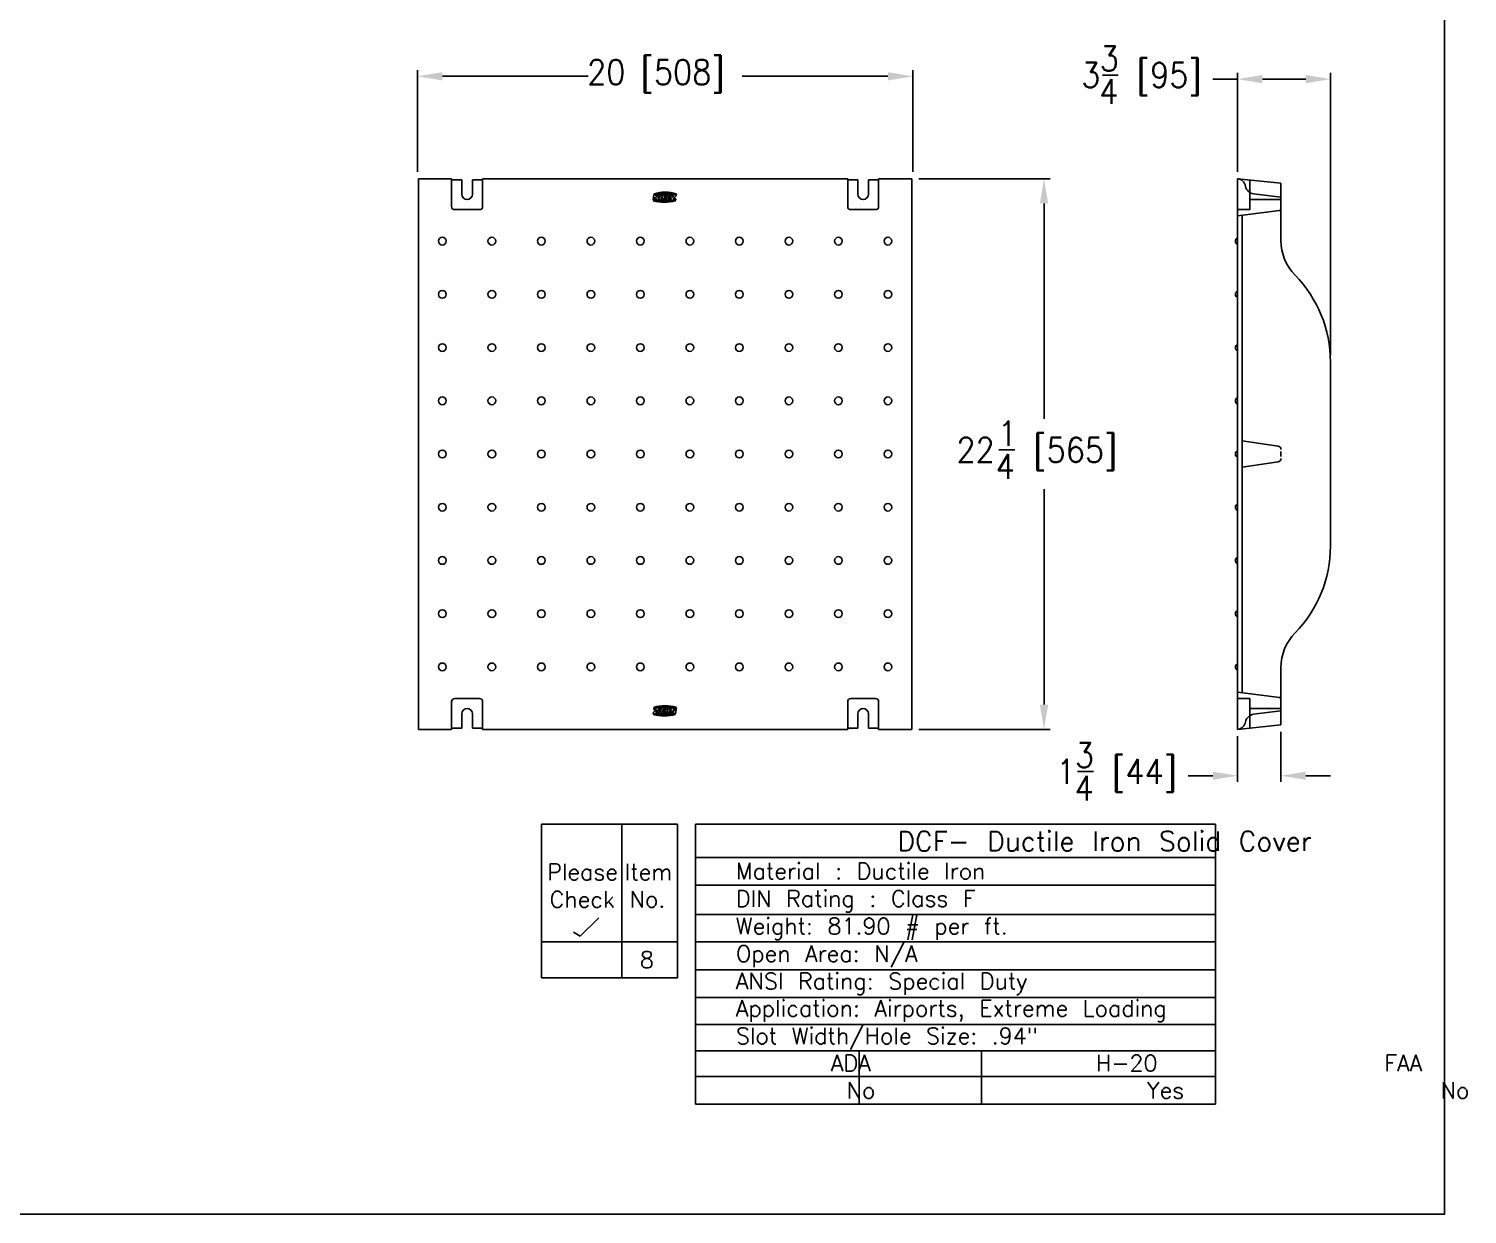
# Model space of a CAD drawing. Extents: x 196 to 587, y -81 to 16.
# Drawn here: x 393.9 to 452, y -81 to -33.1 of the extents above; entities that cross this region are included whole.
import ezdxf

# ---------------------------------------------------------------- set-up
doc = ezdxf.new("R2010")
doc.units = 0
doc.header["$LTSCALE"] = 4
doc.header["$MEASUREMENT"] = 0
doc.layers.get('0').update_dxf_attribs({"linetype": 'CONTINUOUS'})
doc.layers.get('DEFPOINTS').update_dxf_attribs({"linetype": 'CONTINUOUS'})
doc.layers.add('DIM', color=2, linetype='CONTINUOUS')
doc.styles.add('FT_FONT', font='ROMANS.SHX', dxfattribs={"width": 0.9})
doc.styles.get("Standard").update_dxf_attribs({"font": 'txt.shx', "height": 1})
doc.dimstyles.get("Standard").update_dxf_attribs({"dimtxt": 0.384208, "dimasz": 0.1875, "dimexe": 0.612, "dimexo": 0.2125, "dimgap": 0.09, "dimtad": 0, "dimtih": 1, "dimtoh": 1, "dimdec": 4, "dimzin": 0, "dimdsep": 46, "dimtxsty": 'FT_FONT', "dimcen": 0.306, "dimadec": 0, "dimazin": 0, "dimtfac": 1, "dimtdec": 4, "dimtofl": 0, "dimtmove": 0, "dimatfit": 3, "dimfxl": 0, "dimtolj": 1, "dimtzin": 0, "dimarcsym": 0})

# ---------------------------------------------------------------- blocks, each defined once
blk = doc.blocks.new('*U85')
at = {"color": 250, "style": 'FT_FONT', "width": 0.9}
blk.add_text('20 [508]', height=1, dxfattribs=at).set_placement((416.495, -35.37))
blk = doc.blocks.new('*D21')
at = {"color": 250}
for p, q in [((409.645, -38.897), (409.645, -34.786)), ((429.645, -38.897), (429.645, -34.786)), ((410.645, -35.036), (416.534, -35.036)), ((428.645, -35.036), (422.757, -35.036))]:
    blk.add_line(p, q, dxfattribs=at)
for points in [[(410.645, -34.87), (410.645, -35.203), (409.645, -35.036)], [(428.645, -34.87), (428.645, -35.203), (429.645, -35.036)]]:
    blk.add_solid(points, dxfattribs=at)
at = {"layer": 'DEFPOINTS', "color": 0}
for p in [(429.645, -35.036), (409.645, -39.172), (429.645, -39.172)]:
    blk.add_point(p, dxfattribs=at)
at = {"layer": 'DIM'}
blk.add_blockref('*U85', (0, 0), dxfattribs=at)
blk = doc.blocks.new('*U86')
at = {"layer": 'DIM', "color": 250}
blk.add_line((437.31, -34.984), (437.953, -34.984), dxfattribs=at)
at = {"layer": 'DIM', "color": 250, "style": 'FT_FONT', "width": 0.9}
for s, p in [('3', (437.203, -34.817)), ('3', (436.453, -35.484)), (' [95]', (438.082, -35.484)), ('4', (437.182, -36.151))]:
    blk.add_text(s, height=1, dxfattribs=at).set_placement(p)
blk = doc.blocks.new('*D22')
at = {"layer": 'DEFPOINTS', "color": 0}
for p in [(442.772, -35.151), (442.772, -39.172), (446.522, -46.571)]:
    blk.add_point(p, dxfattribs=at)
at = {"layer": 'DIM', "color": 250}
for p, q in [((442.772, -35.151), (441.772, -35.151)), ((442.772, -38.897), (442.772, -34.901)), ((445.522, -35.151), (443.772, -35.151)), ((446.522, -46.296), (446.522, -34.901))]:
    blk.add_line(p, q, dxfattribs=at)
for points in [[(443.772, -34.984), (443.772, -35.317), (442.772, -35.151)], [(445.522, -34.984), (445.522, -35.317), (446.522, -35.151)]]:
    blk.add_solid(points, dxfattribs=at)
at = {"layer": 'DIM'}
blk.add_blockref('*U86', (0, 0), dxfattribs=at)
blk = doc.blocks.new('*U87')
at = {"layer": 'DIM', "color": 250}
blk.add_line((433.131, -50.13), (433.774, -50.13), dxfattribs=at)
at = {"layer": 'DIM', "color": 250, "style": 'FT_FONT', "width": 0.9}
for s, p in [('1', (433.088, -49.963)), ('22', (431.416, -50.63)), (' [565]', (433.902, -50.63)), ('4', (433.002, -51.297))]:
    blk.add_text(s, height=1, dxfattribs=at).set_placement(p)
blk = doc.blocks.new('*D23')
at = {"layer": 'DEFPOINTS', "color": 0}
for p in [(429.614, -39.172), (429.614, -61.422), (434.952, -61.422)]:
    blk.add_point(p, dxfattribs=at)
at = {"layer": 'DIM', "color": 250}
for p, q in [((429.889, -39.172), (435.202, -39.172)), ((434.952, -40.172), (434.952, -48.873)), ((434.952, -60.422), (434.952, -51.72)), ((429.889, -61.422), (435.202, -61.422))]:
    blk.add_line(p, q, dxfattribs=at)
for points in [[(434.785, -40.172), (435.119, -40.172), (434.952, -39.172)], [(434.785, -60.422), (435.119, -60.422), (434.952, -61.422)]]:
    blk.add_solid(points, dxfattribs=at)
at = {"layer": 'DIM'}
blk.add_blockref('*U87', (0, 0), dxfattribs=at)
blk = doc.blocks.new('*U88')
at = {"color": 250}
for s, height, p in [('           DCF- Ductile Iron Solid Cover', 0.792, (420.586, -66.332)), ('   Material : Ductile Iron', 0.65997, (420.586, -67.476)), ('   DIN Rating : Class F', 0.65997, (420.586, -68.587)), ('   Weight: 81.90 # per ft.', 0.65997, (420.586, -69.698)), ('   Open Area: N/A', 0.65997, (420.586, -70.81)), ('   ANSI Rating: Special Duty', 0.65997, (420.586, -71.921)), ('   Application: Airports, Extreme Loading', 0.65997, (420.586, -73.021)), ('   Slot Width/Hole Size: .94"', 0.65997, (420.586, -74.132)), ('         ADA              H-20              FAA', 0.65997, (420.586, -75.235)), ('          No                 Yes                No', 0.65997, (420.586, -76.335))]:
    blk.add_text(s, height=height, dxfattribs=at).set_placement(p)
blk = doc.blocks.new('*U89')
at = {"color": 250}
for s, p in [('Please', (414.881, -67.512)), ('Check', (414.98, -68.623))]:
    blk.add_text(s, height=0.66, dxfattribs=at).set_placement(p)
blk = doc.blocks.new('*U90')
at = {"color": 250}
for s, p in [('Item', (418.013, -67.512)), ('No.', (418.21, -68.612))]:
    blk.add_text(s, height=0.66, dxfattribs=at).set_placement(p)
blk = doc.blocks.new('*U91')
at = {"color": 250}
blk.add_text('8', height=0.66, dxfattribs=at).set_placement((418.623, -71.054))
blk = doc.blocks.new('*U114')
at = {"layer": 'DIM', "color": 250}
blk.add_line((436.31, -63.127), (436.953, -63.127), dxfattribs=at)
at = {"layer": 'DIM', "color": 250, "style": 'FT_FONT', "width": 0.9}
for s, p in [('3', (436.203, -62.96)), ('1', (435.453, -63.627)), (' [44]', (437.082, -63.627)), ('4', (436.182, -64.293))]:
    blk.add_text(s, height=1, dxfattribs=at).set_placement(p)
blk = doc.blocks.new('*D34')
at = {"layer": 'DEFPOINTS', "color": 0}
for p in [(442.772, -61.422), (444.522, -61.238), (442.772, -63.293)]:
    blk.add_point(p, dxfattribs=at)
at = {"layer": 'DIM', "color": 250}
for p, q in [((444.522, -61.513), (444.522, -63.543)), ((442.772, -61.697), (442.772, -63.543)), ((441.772, -63.293), (440.772, -63.293)), ((445.522, -63.293), (446.522, -63.293))]:
    blk.add_line(p, q, dxfattribs=at)
for points in [[(441.772, -63.127), (441.772, -63.46), (442.772, -63.293)], [(445.522, -63.127), (445.522, -63.46), (444.522, -63.293)]]:
    blk.add_solid(points, dxfattribs=at)
at = {"layer": 'DIM'}
blk.add_blockref('*U114', (0, 0), dxfattribs=at)

msp = doc.modelspace()

# ---------------------------------------------------------------- linework, layer by layer
at = {"color": 250}
for p, q in [((409.67651, -39.17176), (409.67651, -61.42176)), ((409.67651, -39.17176), (411.02026, -39.17176)), ((411.02026, -39.17176), (411.02026, -40.29676)), ((411.42651, -39.22431), (411.02026, -39.22431)), ((411.42651, -39.22431), (411.42651, -39.79676)), ((411.86401, -39.22431), (411.86401, -39.79676)), ((412.27026, -39.22431), (411.86401, -39.22431)), ((412.27026, -39.17176), (427.02026, -39.17176)), ((412.27026, -39.17176), (412.27026, -40.29676)), ((427.02026, -39.17176), (427.02026, -40.29676)), ((427.02026, -39.22431), (427.42651, -39.22431)), ((427.42651, -39.22431), (427.42651, -39.79676)), ((427.86401, -39.22431), (428.27026, -39.22431)), ((427.86401, -39.22431), (427.86401, -39.79676)), ((428.27026, -39.17176), (429.61401, -39.17176)), ((428.27026, -39.17176), (428.27026, -40.29676)), ((429.61401, -61.42176), (429.61401, -39.17176)), ((442.77185, -61.42176), (442.77185, -39.17176)), ((444.52185, -39.35569), (442.77185, -39.17176)), ((443.27185, -39.22431), (443.27185, -40.42176)), ((444.52185, -41.67173), (444.52185, -39.35569)), ((419.16295, -40.03803), (419.19202, -39.80548)), ((419.22805, -40.03803), (419.16295, -40.03803)), ((420.0719, -40.06387), (419.16295, -40.06387)), ((420.10097, -39.77964), (419.19202, -39.77964)), ((419.19202, -39.80548), (419.25712, -39.80548)), ((419.22805, -40.03803), (419.2436, -39.91364)), ((419.30292, -40.03803), (419.2436, -39.91364)), ((419.31644, -39.92987), (419.25712, -39.80548)), ((419.36802, -40.03803), (419.30292, -40.03803)), ((419.31644, -39.92987), (419.33199, -39.80548)), ((419.33199, -39.80548), (419.39709, -39.80548)), ((419.36802, -40.03803), (419.39709, -39.80548)), ((419.40629, -39.96831), (419.40755, -39.95828)), ((419.42663, -39.80548), (419.4466, -39.90819)), ((419.42665, -39.80548), (419.49175, -39.80548)), ((419.60265, -40.03803), (419.46782, -40.03803)), ((419.48524, -39.96515), (419.48608, -39.95847)), ((419.49175, -39.80548), (419.50796, -39.88888)), ((419.54479, -39.98007), (419.49841, -39.98007)), ((419.54895, -39.94684), (419.49924, -39.94684)), ((419.55619, -39.88888), (419.50796, -39.88888)), ((419.54479, -39.98007), (419.54895, -39.94684)), ((419.55619, -39.88888), (419.56662, -39.80548)), ((419.56662, -39.80548), (419.63172, -39.80548)), ((419.60265, -40.03803), (419.63172, -39.80548)), ((419.63221, -40.03803), (419.64996, -39.89602)), ((419.69731, -40.03803), (419.63221, -40.03803)), ((419.7146, -39.89966), (419.69731, -40.03803)), ((419.75061, -39.86345), (419.74736, -39.86345)), ((419.75251, -39.80548), (419.77853, -39.80548)), ((419.77218, -40.03803), (419.78964, -39.8983)), ((419.83728, -40.03803), (419.77218, -40.03803)), ((419.83728, -40.03803), (419.85545, -39.89261)), ((419.86683, -40.03803), (419.87408, -39.98007)), ((420.0719, -40.03803), (419.86683, -40.03803)), ((419.87408, -39.98007), (420.00355, -39.86345)), ((419.88865, -39.86345), (419.8959, -39.80548)), ((419.88865, -39.86345), (420.00355, -39.86345)), ((419.8959, -39.80548), (420.10097, -39.80548)), ((419.96424, -39.98007), (420.09372, -39.86345)), ((420.07915, -39.98007), (419.96424, -39.98007)), ((420.0719, -40.03803), (420.07915, -39.98007)), ((420.09372, -39.86345), (420.10097, -39.80548)), ((444.52185, -40.01551), (443.27185, -40.01551)), ((443.41913, -39.78636), (444.52185, -39.92176)), ((411.14526, -40.42176), (412.14526, -40.42176)), ((428.14526, -40.42176), (427.14526, -40.42176)), ((443.27185, -40.42176), (442.77185, -40.42176)), ((444.46916, -40.46335), (442.77185, -40.67176)), ((442.96185, -59.94509), (442.96185, -40.64843)), ((446.52185, -46.57071), (446.52185, -54.02281)), ((442.96185, -49.76073), (444.41144, -49.98176)), ((444.52185, -50.19676), (444.52185, -50.39676)), ((442.96185, -50.83279), (444.41144, -50.61176)), ((444.52185, -58.92179), (444.52185, -61.23783)), ((411.02026, -61.42176), (411.02026, -60.29676)), ((411.14526, -60.17176), (412.14526, -60.17176)), ((412.27026, -61.42176), (412.27026, -60.29676)), ((427.02026, -61.42176), (427.02026, -60.29676)), ((428.14526, -60.17176), (427.14526, -60.17176)), ((428.27026, -61.42176), (428.27026, -60.29676)), ((442.77185, -59.92176), (444.46916, -60.13016)), ((443.27185, -60.17176), (442.77185, -60.17176)), ((443.27185, -60.17176), (443.27185, -61.36921)), ((411.42651, -61.36921), (411.42651, -60.79676)), ((411.86401, -61.36921), (411.86401, -60.79676)), ((419.16872, -60.73006), (419.16147, -60.78803)), ((419.36654, -60.78803), (419.16147, -60.78803)), ((419.16147, -60.81387), (420.07042, -60.81387)), ((419.2982, -60.61344), (419.16872, -60.73006)), ((419.19054, -60.55548), (419.1833, -60.61344)), ((419.1833, -60.61344), (419.2982, -60.61344)), ((419.19054, -60.52964), (420.09949, -60.52964)), ((419.19054, -60.55548), (419.39561, -60.55548)), ((419.38837, -60.61344), (419.25889, -60.73006)), ((419.37379, -60.73006), (419.25889, -60.73006)), ((419.37379, -60.73006), (419.36654, -60.78803)), ((419.39561, -60.55548), (419.38837, -60.61344)), ((419.42517, -60.55548), (419.40699, -60.7009)), ((419.42517, -60.55548), (419.49027, -60.55548)), ((419.49027, -60.55548), (419.4728, -60.69521)), ((419.50993, -60.78803), (419.48391, -60.78803)), ((419.51184, -60.73006), (419.51509, -60.73006)), ((419.54784, -60.69385), (419.56514, -60.55548)), ((419.56514, -60.55548), (419.63024, -60.55548)), ((419.63024, -60.55548), (419.61249, -60.6975)), ((419.65979, -60.55548), (419.63073, -60.78803)), ((419.69582, -60.78803), (419.63073, -60.78803)), ((419.65979, -60.55548), (419.79462, -60.55548)), ((419.70625, -60.70463), (419.69582, -60.78803)), ((419.70625, -60.70463), (419.75448, -60.70463)), ((419.71765, -60.61344), (419.71349, -60.64667)), ((419.71349, -60.64667), (419.7632, -60.64667)), ((419.71765, -60.61344), (419.76404, -60.61344)), ((419.77069, -60.78803), (419.75448, -60.70463)), ((419.83579, -60.78803), (419.77069, -60.78803)), ((419.7772, -60.62836), (419.77637, -60.63505)), ((419.83581, -60.78803), (419.81584, -60.68532)), ((419.85615, -60.6252), (419.8549, -60.63523)), ((419.89442, -60.55548), (419.86535, -60.78803)), ((419.93045, -60.78803), (419.86535, -60.78803)), ((419.89442, -60.55548), (419.95952, -60.55548)), ((419.946, -60.66364), (419.93045, -60.78803)), ((419.946, -60.66364), (420.00532, -60.78803)), ((419.95952, -60.55548), (420.01884, -60.67987)), ((420.07042, -60.78803), (420.00532, -60.78803)), ((420.03439, -60.55548), (420.01884, -60.67987)), ((420.03439, -60.55548), (420.09949, -60.55548)), ((420.09949, -60.55548), (420.07042, -60.78803)), ((427.42651, -61.36921), (427.42651, -60.79676)), ((427.86401, -61.36921), (427.86401, -60.79676)), ((444.52185, -60.57801), (443.27185, -60.57801)), ((443.41913, -60.80715), (444.52185, -60.67176)), ((409.67651, -61.42176), (411.02026, -61.42176)), ((411.42651, -61.36921), (411.02026, -61.36921)), ((412.27026, -61.36921), (411.86401, -61.36921)), ((412.27026, -61.42176), (427.02026, -61.42176)), ((427.02026, -61.36921), (427.42651, -61.36921)), ((427.86401, -61.36921), (428.27026, -61.36921)), ((429.61401, -61.42176), (428.27026, -61.42176)), ((444.52185, -61.23783), (442.77185, -61.42176)), ((414.64608, -65.24669), (414.64608, -71.45797)), ((420.15081, -65.24669), (414.64608, -65.24669)), ((417.902, -65.24669), (417.902, -71.45797)), ((420.15081, -65.24669), (420.15081, -71.45797)), ((441.87885, -65.24669), (420.8653, -65.24669)), ((420.8653, -65.24669), (420.8653, -76.55788)), ((441.87885, -65.24669), (441.87885, -76.55788)), ((441.87885, -66.6004), (420.8653, -66.6004)), ((441.87885, -67.71506), (420.8653, -67.71506)), ((416.21551, -69.77339), (416.96063, -69.02827)), ((441.87885, -68.89728), (420.8653, -68.89728)), ((416.21551, -69.77339), (415.94875, -69.61938)), ((420.15081, -70.01004), (414.64608, -70.01004)), ((441.87885, -70.01004), (420.8653, -70.01004)), ((420.15081, -71.45797), (414.64608, -71.45797)), ((441.87885, -71.13959), (420.8653, -71.13959)), ((441.87885, -72.25072), (420.8653, -72.25072)), ((441.87885, -73.34312), (420.8653, -73.34312)), ((441.87885, -74.41275), (420.8653, -74.41275)), ((427.48634, -74.41275), (427.48634, -76.55788)), ((432.42583, -74.41275), (432.42583, -76.55788)), ((441.87885, -75.44304), (420.8653, -75.44304)), ((441.87885, -76.55788), (420.8653, -76.55788))]:
    msp.add_line(p, q, dxfattribs=at)
for centre in [(410.64526, -41.69582), (412.64526, -41.69582), (414.64526, -41.69582), (416.64526, -41.69582), (418.64526, -41.69582), (420.64526, -41.69582), (422.64526, -41.69582), (424.64526, -41.69582), (426.64526, -41.69582), (428.64526, -41.69582), (410.64526, -43.84582), (412.64526, -43.84582), (414.64526, -43.84582), (416.64526, -43.84582), (418.64526, -43.84582), (420.64526, -43.84582), (422.64526, -43.84582), (424.64526, -43.84582), (426.64526, -43.84582), (428.64526, -43.84582), (410.64526, -45.99582), (412.64526, -45.99582), (414.64526, -45.99582), (416.64526, -45.99582), (418.64526, -45.99582), (420.64526, -45.99582), (422.64526, -45.99582), (424.64526, -45.99582), (426.64526, -45.99582), (428.64526, -45.99582), (410.64526, -48.14582), (412.64526, -48.14582), (414.64526, -48.14582), (416.64526, -48.14582), (418.64526, -48.14582), (420.64526, -48.14582), (422.64526, -48.14582), (424.64526, -48.14582), (426.64526, -48.14582), (428.64526, -48.14582), (410.64526, -50.29582), (412.64526, -50.29582), (414.64526, -50.29582), (416.64526, -50.29582), (418.64526, -50.29582), (420.64526, -50.29582), (422.64526, -50.29582), (424.64526, -50.29582), (426.64526, -50.29582), (428.64526, -50.29582), (410.64526, -52.44582), (412.64526, -52.44582), (414.64526, -52.44582), (416.64526, -52.44582), (418.64526, -52.44582), (420.64526, -52.44582), (422.64526, -52.44582), (424.64526, -52.44582), (426.64526, -52.44582), (428.64526, -52.44582), (410.64526, -54.59582), (412.64526, -54.59582), (414.64526, -54.59582), (416.64526, -54.59582), (418.64526, -54.59582), (420.64526, -54.59582), (422.64526, -54.59582), (424.64526, -54.59582), (426.64526, -54.59582), (428.64526, -54.59582), (410.64526, -56.74582), (412.64526, -56.74582), (414.64526, -56.74582), (416.64526, -56.74582), (418.64526, -56.74582), (420.64526, -56.74582), (422.64526, -56.74582), (424.64526, -56.74582), (426.64526, -56.74582), (428.64526, -56.74582), (410.64526, -58.89582), (412.64526, -58.89582), (414.64526, -58.89582), (416.64526, -58.89582), (418.64526, -58.89582), (420.64526, -58.89582), (422.64526, -58.89582), (424.64526, -58.89582), (426.64526, -58.89582), (428.64526, -58.89582)]:
    msp.add_circle(centre, 0.15625, dxfattribs=at)
for centre, radius, start, end in [((442.72615, -39.54396), 0.375, 9.9666876, 83), ((443.46483, -39.41416), 0.375, 189.9666876, 263), ((411.64526, -39.79676), 0.21875, 180, 0), ((419.61743, -38.49744), 1.63103, 253.8208071, 286.1791929), ((419.6465, -41.34607), 1.63103, 73.8208071, 106.1791929), ((419.46782, -39.97602), 0.06201, 172.8617492, 270), ((419.46908, -39.96599), 0.06201, 111.2543169, 172.8617492), ((419.49841, -39.9668), 0.01327, 172.8749837, 270), ((419.49924, -39.96012), 0.01327, 90, 172.8749837), ((419.75251, -39.90884), 0.10336, 90, 172.8749837), ((419.75562, -39.90479), 0.04134, 90, 172.8749837), ((419.75887, -39.89446), 0.03101, 352.8749837, 90), ((419.77853, -39.883), 0.07752, 352.8749837, 90), ((427.64526, -39.79676), 0.21875, 180, 0), ((411.14526, -40.29676), 0.125, 180, 270), ((412.14526, -40.29676), 0.125, 270, 0), ((427.14526, -40.29676), 0.125, 180, 270), ((428.14526, -40.29676), 0.125, 270, 0), ((444.46185, -40.4038), 0.06, 277, 0), ((442.84002, -41.69676), 0.15625, 115.8666781, 244.1333219), ((446.52185, -41.67173), 2, 180, 224.4153086), ((441.52185, -46.57071), 5, 0, 44.4153086), ((442.84002, -43.84676), 0.15625, 115.8666781, 244.1333219), ((442.84002, -45.99676), 0.15625, 115.8666781, 244.1333219), ((442.84002, -48.14676), 0.15625, 115.8666781, 244.1333219), ((442.84002, -50.29676), 0.15625, 115.8666781, 244.1333219), ((444.39185, -50.11027), 0.13, 0, 81.3305069), ((444.39185, -50.48324), 0.13, 278.6694931, 0), ((442.84002, -52.44676), 0.15625, 115.8666781, 244.1333219), ((441.52185, -54.02281), 5, 315.5846914, 0), ((442.84002, -54.59676), 0.15625, 115.8666781, 244.1333219), ((442.84002, -56.74676), 0.15625, 115.8666781, 244.1333219), ((446.52185, -58.92179), 2, 135.5846914, 180), ((442.84002, -58.89676), 0.15625, 115.8666781, 244.1333219), ((411.14526, -60.29676), 0.125, 90, 180), ((412.14526, -60.29676), 0.125, 0, 90), ((427.14526, -60.29676), 0.125, 90, 180), ((428.14526, -60.29676), 0.125, 0, 90), ((444.46185, -60.18971), 0.06, 0, 83), ((411.64526, -60.79676), 0.21875, 0, 180), ((419.61595, -59.24744), 1.63103, 253.8208071, 286.1791929), ((419.64502, -62.09607), 1.63103, 73.8208071, 106.1791929), ((419.48391, -60.71052), 0.07752, 172.8749837, 270), ((419.50357, -60.69906), 0.03101, 172.8749837, 270), ((419.50682, -60.68872), 0.04134, 270, 352.8749837), ((419.50993, -60.68468), 0.10336, 270, 352.8749837), ((419.7632, -60.6334), 0.01327, 270, 352.8749837), ((419.76404, -60.62672), 0.01327, 352.8749837, 90), ((419.79462, -60.6175), 0.06201, 352.8617492, 90), ((419.79336, -60.62753), 0.06201, 291.2543169, 352.8617492), ((427.64526, -60.79676), 0.21875, 0, 180), ((443.46483, -61.17936), 0.375, 97, 170.0333124), ((442.72615, -61.04955), 0.375, 277, 350.0333124)]:
    msp.add_arc(centre, radius, start, end, dxfattribs=at)
at = {"layer": 'DIM'}
msp.add_lwpolyline([(330.92696, 15.65648), (451.13422, 15.65648), (451.13422, -81.0086), (330.92696, -81.0086)], close=True, dxfattribs=at)

# ---------------------------------------------------------------- block references
for name in ['*U88', '*U89', '*U90', '*U91']:
    msp.add_blockref(name, (0, 0), dxfattribs=at)

# ---------------------------------------------------------------- dimensions: what is measured, and where the dimension line sits
at = {"color": 250}
dim = msp.add_linear_dim(base=(429.64526, -35.03647), p1=(409.64526, -39.17176), p2=(429.64526, -39.17176), dimstyle='Standard', dxfattribs=at)
dim.commit()
dim.dimension.update_dxf_attribs({"geometry": '*D21', "text_midpoint": (419.64526, -35.03647)})
at = {"layer": 'DIM'}
for base, p1, p2, picture, middle in [((442.77185, -35.15064), (446.52185, -46.57071), (442.77185, -39.17176), '*D22', (439.13185, -35.15064)), ((442.77185, -63.29344), (444.52185, -61.23783), (442.77185, -61.42176), '*D34', (438.19613, -63.29344))]:
    dim = msp.add_linear_dim(base=base, p1=p1, p2=p2, dimstyle='Standard', dxfattribs=at)
    dim.commit()
    dim.dimension.update_dxf_attribs({"geometry": picture, "text_midpoint": middle})
dim = msp.add_linear_dim(base=(434.95208, -61.42176), p1=(429.61401, -39.17176), p2=(429.61401, -61.42176), angle=90, dimstyle='Standard', dxfattribs=at)
dim.commit()
dim.dimension.update_dxf_attribs({"geometry": '*D23', "text_midpoint": (434.95208, -50.29676)})

doc.saveas('drawing.dxf')
